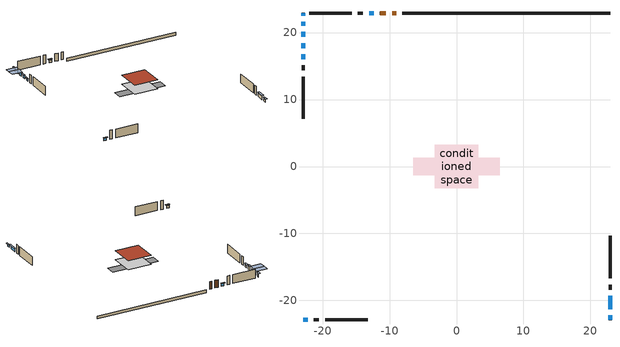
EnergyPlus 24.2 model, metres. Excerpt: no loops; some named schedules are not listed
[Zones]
conditioned space
 floor adiabatic (Floor1 construction): -2.89,-2.89 -2.89,2.89 2.89,2.89 2.89,-2.89 z0.76
 floor adiabatic (AdiabaticFloorConstruction): -3.28,-3.28 -3.28,3.28 3.28,3.28 3.28,-3.28 z0.76
 floor foundation (Slab1 construction): -6.46,-1.29 -6.46,1.29 6.46,1.29 6.46,-1.29 z0
 wall outside (AdiabaticWallConstruction 1): -9.02,22.91 -9.62,22.91 / -10.55,22.91 -11.42,22.91 z0.76:2.79
 wall outside (AdiabaticWallConstruction): -12.35,22.91 -13.06,22.91 / 22.91,-22.91 22.91,-22.2 / -22.91,-22.91 -22.2,-22.91 / -22.91,16.73 -22.91,16.02 z0.76:1.42; -22.91,22.91 -22.91,22.53 / -22.91,20.12 -22.91,19.35 / -22.91,18.43 -22.91,17.66 z0.76:1.7; -22.91,21.6 -22.91,21.04 / 22.91,-21.27 22.91,-19.29 z0.76:1.68
 wall outside (Wall1 construction): -13.99,22.91 -14.73,22.91 / -21.27,-22.91 -20.53,-22.91 / -22.91,15.09 -22.91,14.36 / 22.91,-18.36 22.91,-17.62 z0.76:3.2
 wall outside (Wall2 construction): -15.66,22.91 -21.98,22.91 / -19.61,-22.91 -13.28,-22.91 / -22.91,13.43 -22.91,7.1 / 22.91,-16.69 22.91,-10.37 z0.76:3.2
 wall foundation (FoundationWall1 construction): 22.91,22.91 -8.09,22.91 z0:0.76
 window (WindowConstruction): -12.35,22.91 -13.06,22.91 z0.76:1.42
 window (WindowConstruction 7): -22.91,22.91 -22.91,22.53 z0.76:1.7
 window (WindowConstruction 8): -22.91,21.6 -22.91,21.04 z0.76:1.67
 window (WindowConstruction 1): 22.91,-22.91 22.91,-22.2 z0.76:1.42
 window (WindowConstruction 2): 22.91,-21.27 22.91,-19.29 z0.76:1.67
 window (WindowConstruction 3): -22.91,-22.91 -22.2,-22.91 z0.76:1.42
 window (WindowConstruction 4): -22.91,20.11 -22.91,19.35 z0.76:1.7
 window (WindowConstruction 5): -22.91,18.42 -22.91,17.66 z0.76:1.7
 window (WindowConstruction 6): -22.91,16.73 -22.91,16.02 z0.76:1.42
 door (Door): -9.02,22.91 -9.62,22.91 z0.76:2.79
 door (Door 1): -10.55,22.91 -11.42,22.91 z0.76:2.79
 ceiling adiabatic (AdiabaticFloorConstruction): 3.28,-3.28 3.28,3.28 -3.28,3.28 -3.28,-3.28 z0.76
 roof outside (Roof1 construction): -3.28,3.28 -3.28,-3.28 3.28,-3.28 3.28,3.28 z3.2
shading: -13.26,22.91 -12.15,22.91 -12.15,23.32 -13.26,23.32 z1.62; -22.91,22.33 -22.91,23.11 -23.32,23.11 -23.32,22.33 z1.9; -22.91,20.58 -22.91,22.06 -25.81,22.06 -25.81,20.58 z2.13; 22.91,-22 22.91,-23.11 23.32,-23.11 23.32,-22 z1.62; 22.91,-19.09 22.91,-21.47 23.32,-21.47 23.32,-19.09 z1.88; -22,-22.91 -23.11,-22.91 -23.11,-23.32 -22,-23.32 z1.62; -22.91,18.89 -22.91,20.58 -25.81,20.58 -25.81,18.89 z2.16; -22.91,17.46 -22.91,18.63 -23.32,18.63 -23.32,17.46 z1.9; -22.91,15.82 -22.91,16.93 -23.32,16.93 -23.32,15.82 z1.62
[Building]
Building 1: Terrain=Suburbs
[Site:Location]
London AP_ON: Latitude {deg}=43.03; Longitude {deg}=-81.15; Time Zone {hr}=-5; Elevation {m}=278; Keep Site Location Information=Yes
[Site:GroundTemperature:Shallow]
3.98693, 1.93205, 1.76749, 2.74264, 6.6573, 10.5537, 13.9317, 16.0716, 16.2534, 14.513, 11.2211, 7.44421
[Site:WaterMainsTemperature]
Calculation Method=Schedule; Temperature Schedule=mains temperature schedule
[Material] Roughness=Rough; Thermal Absorptance=0.9
Name | Thickness {m} | Conductivity {W/m-K} | Density {kg/m3} | Specific Heat {J/kg-K} | Solar Absorptance | Visible Absorptance
asphalt or fiberglass shingles | 0.00635 | 0.162714 | 1121.4 | 1465.45 | 0.4 | 0.4
concrete 4.0 in. | 0.1016 | 1.803125 | 2242.8 | 837.4 | 0.7 | 0.7
concrete 8.0 in. | 0.2032 | 1.803125 | 2242.8 | 837.4 | 0.7 | 0.7
door material | 0.04445 | 0.053851 | 512.64 | 1214.23 | 0.7 | 0.7
door material 1 | 0.04445 | 0.188738 | 512.64 | 1214.23 | 0.7 | 0.7
exterior vertical ins | 0.04793 | 0.029427 | 32.04 | 1214.23 | 0.7 | 0.7
floor covering | 0.0127 | 9.015625 | 54.468 | 1339.84 | 0.6 | 0.6
floor covering 1 | 0.0127 | 0.0433444 | 54.468 | 1339.84 | 0.6 | 0.6
floor rigid ins; wall rigid ins | 0.512978 | 0.029427 | 32.04 | 1214.23 | 0.7 | 0.7
floor stud and cavity | 0.0889 | 0.387769 | 50.32683 | 1063.81 | 0.7 | 0.7
floor stud and cavity 1 | 0.1397 | 1.75129 | 37.0049 | 1207.88 | 0.7 | 0.7
furniture material conditioned space 1 | 0.1524 | 0.115458 | 640.8 | 1214.23 | 0.6 | 0.6
gypsum board | 0.0127 | 0.160291 | 801 | 837.4 | 0.6 | 0.6
gypsum board 1 | 0.0127 | 0.160291 | 801 | 837.4 | 0.7 | 0.7
osb sheathing 0.5 in. | 0.0127 | 0.115458 | 512.64 | 1214.23 | 0.7 | 0.7
osb sheathing 0.75 in. | 0.01905 | 0.115458 | 512.64 | 1214.23 | 0.7 | 0.7
roof stud and cavity | 0.2032 | 0.440563 | 78.34581 | 1123.46 | 0.7 | 0.7
slab rigid ins | 0.0444073 | 0.029427 | 32.04 | 1214.23 | 0.7 | 0.7
wall stud and cavity | 0.1397 | 0.145044 | 139.0536 | 1170.24 | 0.7 | 0.7
wall stud and cavity 1 | 0.1397 | 0.16633 | 139.0536 | 1170.24 | 0.7 | 0.7
wall stud and cavity 2 | 0.0889 | 0.380278 | 52.3479 | 1209.89 | 0.7 | 0.7
wall stud and cavity 3 | 0.0889 | 0.391764 | 83.0341 | 1211.67 | 0.7 | 0.7
wood siding | 0.0254 | 0.102417 | 544.68 | 1172.36 | 0.4 | 0.4
wood siding 1; wood siding 2 | 0.0254 | 0.102417 | 544.68 | 1172.36 | 0.7 | 0.7
[WindowMaterial:SimpleGlazingSystem]
Name | U-Factor {W/m2-K} | Solar Heat Gain Coefficient
WindowMaterial | 3.000823 | 0.49
WindowMaterial 1 | 2.96164 | 0.56
WindowMaterial 2 | 2.97698 | 0.54
WindowMaterial 3 | 3.04852 | 0.42
WindowMaterial 4 | 2.986628 | 0.6
[Construction]
AdiabaticFloorConstruction: floor stud and cavity 1, floor rigid ins, osb sheathing 0.75 in., floor covering 1
AdiabaticWallConstruction: wood siding 1, wall rigid ins, wall stud and cavity 2, gypsum board
AdiabaticWallConstruction 1: wood siding 2, wall rigid ins, wall stud and cavity 2, gypsum board
Door: door material
Door 1: door material 1
Floor1 construction: floor stud and cavity, floor covering
FoundationWall1 construction: concrete 8.0 in., gypsum board 1
furniture construction conditioned space 1: furniture material conditioned space 1
PartitionWallConstruction: gypsum board, wall stud and cavity 3, gypsum board
Roof1 construction: asphalt or fiberglass shingles, osb sheathing 0.75 in., roof stud and cavity, gypsum board
Slab1 construction: slab rigid ins, concrete 4.0 in.
Wall1 construction: wood siding, osb sheathing 0.5 in., wall stud and cavity, gypsum board
Wall2 construction: wood siding, osb sheathing 0.5 in., wall stud and cavity 1, gypsum board
WindowConstruction; WindowConstruction 1; WindowConstruction 3; WindowConstruction 6: WindowMaterial
WindowConstruction 2: WindowMaterial 1
WindowConstruction 4; WindowConstruction 5: WindowMaterial 2
WindowConstruction 7: WindowMaterial 3
WindowConstruction 8: WindowMaterial 4
[Zone]
conditioned space: Multiplier=1; Volume {m3}=108.9; Part of Total Floor Area=Yes
[Space]
conditioned space 1: Zone=conditioned space; Volume {m3}=108.9
[SurfaceProperty:ExposedFoundationPerimeter]
Slab1: Exposed Perimeter Calculation Method=TotalExposedPerimeter; Total Exposed Perimeter {m}=30.999
[InternalMass] Zone or ZoneList=conditioned space; Space or SpaceList=conditioned space 1
Name | Construction | Surface Area {m2}
furniture mass conditioned space 1 | furniture construction conditioned space 1 | 43.9758
partition wall mass | PartitionWallConstruction | 76.5196
[Lights]
interior lighting: Zone or ZoneList or Space or SpaceList=conditioned space 1; Schedule=interior lighting schedule; Design Level Calculation Method=LightingLevel; Lighting Level {W}=343.2; Return Air Fraction=0; Fraction Radiant=0.6; Fraction Visible=0.2; Fraction Replaceable=1
[People]
occupants: Zone or ZoneList or Space or SpaceList=conditioned space 1; Number of People Schedule=occupants schedule; Number of People Calculation Method=People; Number of People=3; Fraction Radiant=0.314171; Sensible Heat Fraction=0.56303; Activity Level Schedule=occupants activity schedule; Carbon Dioxide Generation Rate {m3/s-W}=0; Enable ASHRAE 55 Comfort Warnings=No; Mean Radiant Temperature Calculation Type=EnclosureAveraged
[ElectricEquipment] Zone or ZoneList or Space or SpaceList=conditioned space 1; Design Level Calculation Method=EquipmentLevel
Name | Schedule | Design Level {W} | Fraction Latent | Fraction Radiant | Fraction Lost
clothes dryer | clothes dryer schedule | 140.772 | 0.015 | 0.081 | 0.85
clothes washer | clothes washer schedule | 32.1985 | 0.03 | 0.162 | 0.7
cooking range | cooking range schedule | 215.147 | 0.08 | 0.432 | 0.2
dishwasher | dishwasher schedule | 66.8632 | 0.3 | 0.18 | 0.4
fridge | fridge schedule | 72.9452 | 0 | 0.6 | 0
mech vent house fan | mech vent house fan schedule | 0 | 0 | 0 | 1
mech vent house fan cfis | mech vent house fan cfis schedule | 0 | 0 | 0 | 0
misc plug loads | misc plug loads schedule | 494.7 | 0.045 | 0.513 | 0.1
whole house fan | Always On Discrete | 0 | 0 | 0 | 1
[OtherEquipment] Zone or ZoneList or Space or SpaceList=conditioned space 1; Design Level Calculation Method=EquipmentLevel
Name | Fuel Type | Schedule | Design Level {W} | Fraction Latent | Fraction Radiant | Fraction Lost
clothes dryer 1 | Electricity | clothes dryer schedule | 0 | 0.015 | 0.081 | 0.85
cooking range 1 | Electricity | cooking range schedule | 0 | 0.08 | 0.432 | 0.2
general water use latent | None | general water use schedule | 62.594 | 1 | 0 | 0
general water use sensible | None | general water use schedule | -61.6891 | 0 | 0.6 | 0
mech vent house fan latent load | None | Always On Discrete | 0 | 1 | 0 | 0
mech vent house fan sensible load | None | Always On Discrete | 0 | 0 | 0 | 0
water heater energy adjustment1 | Electricity | Always On Discrete | 0.01 | 0 | 0 | 1
[ZoneInfiltration:DesignFlowRate] Zone or ZoneList or Space or SpaceList=conditioned space 1; Schedule=Always On Discrete; Design Flow Rate Calculation Method=Flow/Zone; Design Flow Rate {m3/s}=0
infil flow; natural vent flow; whole house fan flow
[AvailabilityManager:Scheduled]
furnace airloop Availability Manager: Schedule=Always On Discrete
[Foundation:Kiva]
Foundation Kiva 1: Initial Indoor Air Temperature {C}=18; Wall Height Above Grade {m}=0.759988; Wall Depth Below Slab {m}=0.2032; Custom Block Material Name 1=exterior vertical ins; Custom Block Depth 1 {m}=0.759988; Custom Block X Position 1 {m}=0.2159; Custom Block Z Position 1 {m}=0
[Foundation:Kiva:Settings]
Soil Conductivity {W/m-K}=0.849921; Soil Density {kg/m3}=1842.3; Soil Specific Heat {J/kg-K}=418.7; Ground Solar Absorptivity=0.9; Ground Thermal Absorptivity=0.9; Ground Surface Roughness {m}=0.03; Far-Field Width {m}=40; Deep-Ground Boundary Condition=ZeroFlux; Deep-Ground Depth {m}=40; Minimum Cell Dimension {m}=0.2; Maximum Cell Growth Coefficient=3; Simulation Timestep=Timestep
[Exterior:Lights]
exterior lighting: Schedule=exterior lighting schedule; Design Level {W}=75.6
[EnergyManagementSystem:GlobalVariable]
furnace_airloop_Fan_RTF
infil_program_Qfan
infil_program_Qinf
natural_vent_program_Qnv
natural_vent_program_Qwhf
[EnergyManagementSystem:Sensor]
Name | Output:Variable or Output:Meter Index Key | Output:Variable or Output:Meter
airflow_gain | infil flow | Infiltration Sensible Heat Gain Energy
airflow_gain_1 | natural vent flow | Infiltration Sensible Heat Gain Energy
airflow_gain_2 | whole house fan flow | Infiltration Sensible Heat Gain Energy
airflow_loss | infil flow | Infiltration Sensible Heat Loss Energy
airflow_loss_1 | natural vent flow | Infiltration Sensible Heat Loss Energy
airflow_loss_2 | whole house fan flow | Infiltration Sensible Heat Loss Energy
clg_load_cond |  | Cooling:EnergyTransfer:Zone:CONDITIONED SPACE
clg_sp_s; clg_sp_s_1 | cooling setpoint | Schedule Value
clothes_dryer_exhaust_0_sch_s | clothes dryer exhaust 0 schedule | Schedule Value
cool_season | cooling season schedule | Schedule Value
htg_load_cond |  | Heating:EnergyTransfer:Zone:CONDITIONED SPACE
htg_sp_s; htg_sp_s_1 | heating setpoint | Schedule Value
ig_ee_conv | clothes dryer | Electric Equipment Convective Heating Energy
ig_ee_conv_2 | cooking range | Electric Equipment Convective Heating Energy
ig_ee_conv_4 | fridge | Electric Equipment Convective Heating Energy
ig_ee_conv_5 | misc plug loads | Electric Equipment Convective Heating Energy
ig_ee_conv_6 | whole house fan | Electric Equipment Convective Heating Energy
ig_ee_rad | clothes dryer | Electric Equipment Radiant Heating Energy
ig_ee_rad_2 | cooking range | Electric Equipment Radiant Heating Energy
ig_ee_rad_4 | fridge | Electric Equipment Radiant Heating Energy
ig_ee_rad_5 | misc plug loads | Electric Equipment Radiant Heating Energy
ig_ee_rad_6 | whole house fan | Electric Equipment Radiant Heating Energy
ig_lgt_conv | interior lighting | Lights Convective Heating Energy
ig_lgt_rad | interior lighting | Lights Radiant Heating Energy
ig_lgt_vis | interior lighting | Lights Visible Radiation Heating Energy
ig_oe_conv | clothes dryer 1 | Other Equipment Convective Heating Energy
ig_oe_conv_1 | cooking range 1 | Other Equipment Convective Heating Energy
ig_oe_conv_2 | general water use latent | Other Equipment Convective Heating Energy
ig_oe_conv_3 | general water use sensible | Other Equipment Convective Heating Energy
ig_oe_conv_4 | water heater energy adjustment1 | Other Equipment Convective Heating Energy
ig_oe_rad | clothes dryer 1 | Other Equipment Radiant Heating Energy
ig_oe_rad_1 | cooking range 1 | Other Equipment Radiant Heating Energy
ig_oe_rad_2 | general water use latent | Other Equipment Radiant Heating Energy
ig_oe_rad_3 | general water use sensible | Other Equipment Radiant Heating Energy
ig_oe_rad_4 | water heater energy adjustment1 | Other Equipment Radiant Heating Energy
ig_ppl_conv | occupants | People Convective Heating Energy
ig_ppl_rad | occupants | People Radiant Heating Energy
im_conv | furniture mass conditioned space 1 | Surface Inside Face Convection Heat Gain Energy
im_conv_1 | partition wall mass | Surface Inside Face Convection Heat Gain Energy
im_ig | furniture mass conditioned space 1 | Surface Inside Face Internal Gains Radiation Heat Gain Energy
im_ig_1 | partition wall mass | Surface Inside Face Internal Gains Radiation Heat Gain Energy
im_lgt | furniture mass conditioned space 1 | Surface Inside Face Lights Radiation Heat Gain Energy
im_lgt_1 | partition wall mass | Surface Inside Face Lights Radiation Heat Gain Energy
im_sol | furniture mass conditioned space 1 | Surface Inside Face Solar Radiation Heat Gain Energy
im_sol_1 | partition wall mass | Surface Inside Face Solar Radiation Heat Gain Energy
im_surf | furniture mass conditioned space 1 | Surface Inside Face Net Surface Thermal Radiation Heat Gain Energy
im_surf_1 | partition wall mass | Surface Inside Face Net Surface Thermal Radiation Heat Gain Energy
mv_conv | mech vent house fan | Electric Equipment Convective Heating Energy
mv_conv_1 | mech vent house fan cfis | Electric Equipment Convective Heating Energy
mv_conv_2 | mech vent house fan latent load | Other Equipment Convective Heating Energy
mv_conv_3 | mech vent house fan sensible load | Other Equipment Convective Heating Energy
mv_rad | mech vent house fan | Electric Equipment Radiant Heating Energy
mv_rad_1 | mech vent house fan cfis | Electric Equipment Radiant Heating Energy
mv_rad_2 | mech vent house fan latent load | Other Equipment Radiant Heating Energy
mv_rad_3 | mech vent house fan sensible load | Other Equipment Radiant Heating Energy
natural_vent_s | natural vent schedule | Schedule Value
out_pb_s |  | Site Outdoor Air Barometric Pressure
out_wt_s |  | Site Outdoor Air Humidity Ratio
site_vw_s |  | Site Wind Speed
ss_back_out | Window1 | Surface Window Shortwave from Zone Back Out Window Heat Transfer Rate
ss_back_out_1 | Window10 | Surface Window Shortwave from Zone Back Out Window Heat Transfer Rate
ss_back_out_2 | Window2 | Surface Window Shortwave from Zone Back Out Window Heat Transfer Rate
ss_back_out_3 | Window3 | Surface Window Shortwave from Zone Back Out Window Heat Transfer Rate
ss_back_out_4 | Window4 | Surface Window Shortwave from Zone Back Out Window Heat Transfer Rate
ss_back_out_5 | Window6 | Surface Window Shortwave from Zone Back Out Window Heat Transfer Rate
ss_back_out_6 | Window7 | Surface Window Shortwave from Zone Back Out Window Heat Transfer Rate
ss_back_out_7 | Window8 | Surface Window Shortwave from Zone Back Out Window Heat Transfer Rate
ss_back_out_8 | Window9 | Surface Window Shortwave from Zone Back Out Window Heat Transfer Rate
ss_conv | Door1 | Surface Inside Face Convection Heat Gain Energy
ss_conv_1 | Door2 | Surface Inside Face Convection Heat Gain Energy
ss_conv_10 | Window9 | Surface Inside Face Convection Heat Gain Energy
ss_conv_2 | Window1 | Surface Inside Face Convection Heat Gain Energy
ss_conv_3 | Window10 | Surface Inside Face Convection Heat Gain Energy
ss_conv_4 | Window2 | Surface Inside Face Convection Heat Gain Energy
ss_conv_5 | Window3 | Surface Inside Face Convection Heat Gain Energy
ss_conv_6 | Window4 | Surface Inside Face Convection Heat Gain Energy
ss_conv_7 | Window6 | Surface Inside Face Convection Heat Gain Energy
ss_conv_8 | Window7 | Surface Inside Face Convection Heat Gain Energy
ss_conv_9 | Window8 | Surface Inside Face Convection Heat Gain Energy
ss_ig | Door1 | Surface Inside Face Internal Gains Radiation Heat Gain Energy
ss_ig_1 | Door2 | Surface Inside Face Internal Gains Radiation Heat Gain Energy
ss_ig_10 | Window9 | Surface Inside Face Internal Gains Radiation Heat Gain Energy
ss_ig_2 | Window1 | Surface Inside Face Internal Gains Radiation Heat Gain Energy
ss_ig_3 | Window10 | Surface Inside Face Internal Gains Radiation Heat Gain Energy
ss_ig_4 | Window2 | Surface Inside Face Internal Gains Radiation Heat Gain Energy
ss_ig_5 | Window3 | Surface Inside Face Internal Gains Radiation Heat Gain Energy
ss_ig_6 | Window4 | Surface Inside Face Internal Gains Radiation Heat Gain Energy
ss_ig_7 | Window6 | Surface Inside Face Internal Gains Radiation Heat Gain Energy
ss_ig_8 | Window7 | Surface Inside Face Internal Gains Radiation Heat Gain Energy
ss_ig_9 | Window8 | Surface Inside Face Internal Gains Radiation Heat Gain Energy
ss_lgt | Door1 | Surface Inside Face Lights Radiation Heat Gain Energy
ss_lgt_1 | Door2 | Surface Inside Face Lights Radiation Heat Gain Energy
ss_sol | Door1 | Surface Inside Face Solar Radiation Heat Gain Energy
ss_sol_1 | Door2 | Surface Inside Face Solar Radiation Heat Gain Energy
ss_surf | Door1 | Surface Inside Face Net Surface Thermal Radiation Heat Gain Energy
ss_surf_1 | Door2 | Surface Inside Face Net Surface Thermal Radiation Heat Gain Energy
ss_surf_10 | Window9 | Surface Inside Face Net Surface Thermal Radiation Heat Gain Energy
ss_surf_2 | Window1 | Surface Inside Face Net Surface Thermal Radiation Heat Gain Energy
ss_surf_3 | Window10 | Surface Inside Face Net Surface Thermal Radiation Heat Gain Energy
ss_surf_4 | Window2 | Surface Inside Face Net Surface Thermal Radiation Heat Gain Energy
ss_surf_5 | Window3 | Surface Inside Face Net Surface Thermal Radiation Heat Gain Energy
ss_surf_6 | Window4 | Surface Inside Face Net Surface Thermal Radiation Heat Gain Energy
ss_surf_7 | Window6 | Surface Inside Face Net Surface Thermal Radiation Heat Gain Energy
ss_surf_8 | Window7 | Surface Inside Face Net Surface Thermal Radiation Heat Gain Energy
ss_surf_9 | Window8 | Surface Inside Face Net Surface Thermal Radiation Heat Gain Energy
ss_trans_in | Window1 | Surface Window Transmitted Solar Radiation Rate
ss_trans_in_1 | Window10 | Surface Window Transmitted Solar Radiation Rate
ss_trans_in_2 | Window2 | Surface Window Transmitted Solar Radiation Rate
ss_trans_in_3 | Window3 | Surface Window Transmitted Solar Radiation Rate
ss_trans_in_4 | Window4 | Surface Window Transmitted Solar Radiation Rate
ss_trans_in_5 | Window6 | Surface Window Transmitted Solar Radiation Rate
ss_trans_in_6 | Window7 | Surface Window Transmitted Solar Radiation Rate
ss_trans_in_7 | Window8 | Surface Window Transmitted Solar Radiation Rate
ss_trans_in_8 | Window9 | Surface Window Transmitted Solar Radiation Rate
ss_trans_out | Window1 | Surface Inside Face Initial Transmitted Diffuse Transmitted Out Window Solar Radiation Rate
ss_trans_out_1 | Window10 | Surface Inside Face Initial Transmitted Diffuse Transmitted Out Window Solar Radiation Rate
ss_trans_out_2 | Window2 | Surface Inside Face Initial Transmitted Diffuse Transmitted Out Window Solar Radiation Rate
ss_trans_out_3 | Window3 | Surface Inside Face Initial Transmitted Diffuse Transmitted Out Window Solar Radiation Rate
ss_trans_out_4 | Window4 | Surface Inside Face Initial Transmitted Diffuse Transmitted Out Window Solar Radiation Rate
ss_trans_out_5 | Window6 | Surface Inside Face Initial Transmitted Diffuse Transmitted Out Window Solar Radiation Rate
ss_trans_out_6 | Window7 | Surface Inside Face Initial Transmitted Diffuse Transmitted Out Window Solar Radiation Rate
ss_trans_out_7 | Window8 | Surface Inside Face Initial Transmitted Diffuse Transmitted Out Window Solar Radiation Rate
ss_trans_out_8 | Window9 | Surface Inside Face Initial Transmitted Diffuse Transmitted Out Window Solar Radiation Rate
s_conv | Floor1 | Surface Inside Face Convection Heat Gain Energy
s_conv_1 | FoundationWall1 | Surface Inside Face Convection Heat Gain Energy
s_conv_10 | Wall2:0 | Surface Inside Face Convection Heat Gain Energy
s_conv_11 | Wall2:180 | Surface Inside Face Convection Heat Gain Energy
s_conv_12 | Wall2:270 | Surface Inside Face Convection Heat Gain Energy
s_conv_13 | Wall2:90 | Surface Inside Face Convection Heat Gain Energy
s_conv_2 | inferred conditioned ceiling | Surface Inside Face Convection Heat Gain Energy
s_conv_3 | inferred conditioned floor | Surface Inside Face Convection Heat Gain Energy
s_conv_4 | Roof1 | Surface Inside Face Convection Heat Gain Energy
s_conv_5 | Slab1 | Surface Inside Face Convection Heat Gain Energy
s_conv_6 | Wall1:0 | Surface Inside Face Convection Heat Gain Energy
s_conv_7 | Wall1:180 | Surface Inside Face Convection Heat Gain Energy
s_conv_8 | Wall1:270 | Surface Inside Face Convection Heat Gain Energy
s_conv_9 | Wall1:90 | Surface Inside Face Convection Heat Gain Energy
s_ig | Floor1 | Surface Inside Face Internal Gains Radiation Heat Gain Energy
s_ig_1 | FoundationWall1 | Surface Inside Face Internal Gains Radiation Heat Gain Energy
s_ig_10 | Wall2:0 | Surface Inside Face Internal Gains Radiation Heat Gain Energy
s_ig_11 | Wall2:180 | Surface Inside Face Internal Gains Radiation Heat Gain Energy
s_ig_12 | Wall2:270 | Surface Inside Face Internal Gains Radiation Heat Gain Energy
s_ig_13 | Wall2:90 | Surface Inside Face Internal Gains Radiation Heat Gain Energy
s_ig_2 | inferred conditioned ceiling | Surface Inside Face Internal Gains Radiation Heat Gain Energy
s_ig_3 | inferred conditioned floor | Surface Inside Face Internal Gains Radiation Heat Gain Energy
s_ig_4 | Roof1 | Surface Inside Face Internal Gains Radiation Heat Gain Energy
s_ig_5 | Slab1 | Surface Inside Face Internal Gains Radiation Heat Gain Energy
s_ig_6 | Wall1:0 | Surface Inside Face Internal Gains Radiation Heat Gain Energy
s_ig_7 | Wall1:180 | Surface Inside Face Internal Gains Radiation Heat Gain Energy
s_ig_8 | Wall1:270 | Surface Inside Face Internal Gains Radiation Heat Gain Energy
s_ig_9 | Wall1:90 | Surface Inside Face Internal Gains Radiation Heat Gain Energy
s_lgt | Floor1 | Surface Inside Face Lights Radiation Heat Gain Energy
s_lgt_1 | FoundationWall1 | Surface Inside Face Lights Radiation Heat Gain Energy
s_lgt_10 | Wall2:0 | Surface Inside Face Lights Radiation Heat Gain Energy
s_lgt_11 | Wall2:180 | Surface Inside Face Lights Radiation Heat Gain Energy
s_lgt_12 | Wall2:270 | Surface Inside Face Lights Radiation Heat Gain Energy
s_lgt_13 | Wall2:90 | Surface Inside Face Lights Radiation Heat Gain Energy
s_lgt_2 | inferred conditioned ceiling | Surface Inside Face Lights Radiation Heat Gain Energy
s_lgt_3 | inferred conditioned floor | Surface Inside Face Lights Radiation Heat Gain Energy
s_lgt_4 | Roof1 | Surface Inside Face Lights Radiation Heat Gain Energy
s_lgt_5 | Slab1 | Surface Inside Face Lights Radiation Heat Gain Energy
s_lgt_6 | Wall1:0 | Surface Inside Face Lights Radiation Heat Gain Energy
s_lgt_7 | Wall1:180 | Surface Inside Face Lights Radiation Heat Gain Energy
s_lgt_8 | Wall1:270 | Surface Inside Face Lights Radiation Heat Gain Energy
s_lgt_9 | Wall1:90 | Surface Inside Face Lights Radiation Heat Gain Energy
s_sol | Floor1 | Surface Inside Face Solar Radiation Heat Gain Energy
s_sol_1 | FoundationWall1 | Surface Inside Face Solar Radiation Heat Gain Energy
s_sol_10 | Wall2:0 | Surface Inside Face Solar Radiation Heat Gain Energy
s_sol_11 | Wall2:180 | Surface Inside Face Solar Radiation Heat Gain Energy
s_sol_12 | Wall2:270 | Surface Inside Face Solar Radiation Heat Gain Energy
s_sol_13 | Wall2:90 | Surface Inside Face Solar Radiation Heat Gain Energy
s_sol_2 | inferred conditioned ceiling | Surface Inside Face Solar Radiation Heat Gain Energy
s_sol_3 | inferred conditioned floor | Surface Inside Face Solar Radiation Heat Gain Energy
s_sol_4 | Roof1 | Surface Inside Face Solar Radiation Heat Gain Energy
s_sol_5 | Slab1 | Surface Inside Face Solar Radiation Heat Gain Energy
s_sol_6 | Wall1:0 | Surface Inside Face Solar Radiation Heat Gain Energy
s_sol_7 | Wall1:180 | Surface Inside Face Solar Radiation Heat Gain Energy
s_sol_8 | Wall1:270 | Surface Inside Face Solar Radiation Heat Gain Energy
s_sol_9 | Wall1:90 | Surface Inside Face Solar Radiation Heat Gain Energy
s_surf | Floor1 | Surface Inside Face Net Surface Thermal Radiation Heat Gain Energy
s_surf_1 | FoundationWall1 | Surface Inside Face Net Surface Thermal Radiation Heat Gain Energy
s_surf_10 | Wall2:0 | Surface Inside Face Net Surface Thermal Radiation Heat Gain Energy
s_surf_11 | Wall2:180 | Surface Inside Face Net Surface Thermal Radiation Heat Gain Energy
s_surf_12 | Wall2:270 | Surface Inside Face Net Surface Thermal Radiation Heat Gain Energy
s_surf_13 | Wall2:90 | Surface Inside Face Net Surface Thermal Radiation Heat Gain Energy
s_surf_2 | inferred conditioned ceiling | Surface Inside Face Net Surface Thermal Radiation Heat Gain Energy
s_surf_3 | inferred conditioned floor | Surface Inside Face Net Surface Thermal Radiation Heat Gain Energy
s_surf_4 | Roof1 | Surface Inside Face Net Surface Thermal Radiation Heat Gain Energy
s_surf_5 | Slab1 | Surface Inside Face Net Surface Thermal Radiation Heat Gain Energy
s_surf_6 | Wall1:0 | Surface Inside Face Net Surface Thermal Radiation Heat Gain Energy
s_surf_7 | Wall1:180 | Surface Inside Face Net Surface Thermal Radiation Heat Gain Energy
s_surf_8 | Wall1:270 | Surface Inside Face Net Surface Thermal Radiation Heat Gain Energy
s_surf_9 | Wall1:90 | Surface Inside Face Net Surface Thermal Radiation Heat Gain Energy
[EnergyManagementSystem:Actuator]
fridge_schedule_act: Actuated Component Unique=fridge schedule; Actuated Component Type=Schedule:Constant; Actuated Component Control Type=Schedule Value
